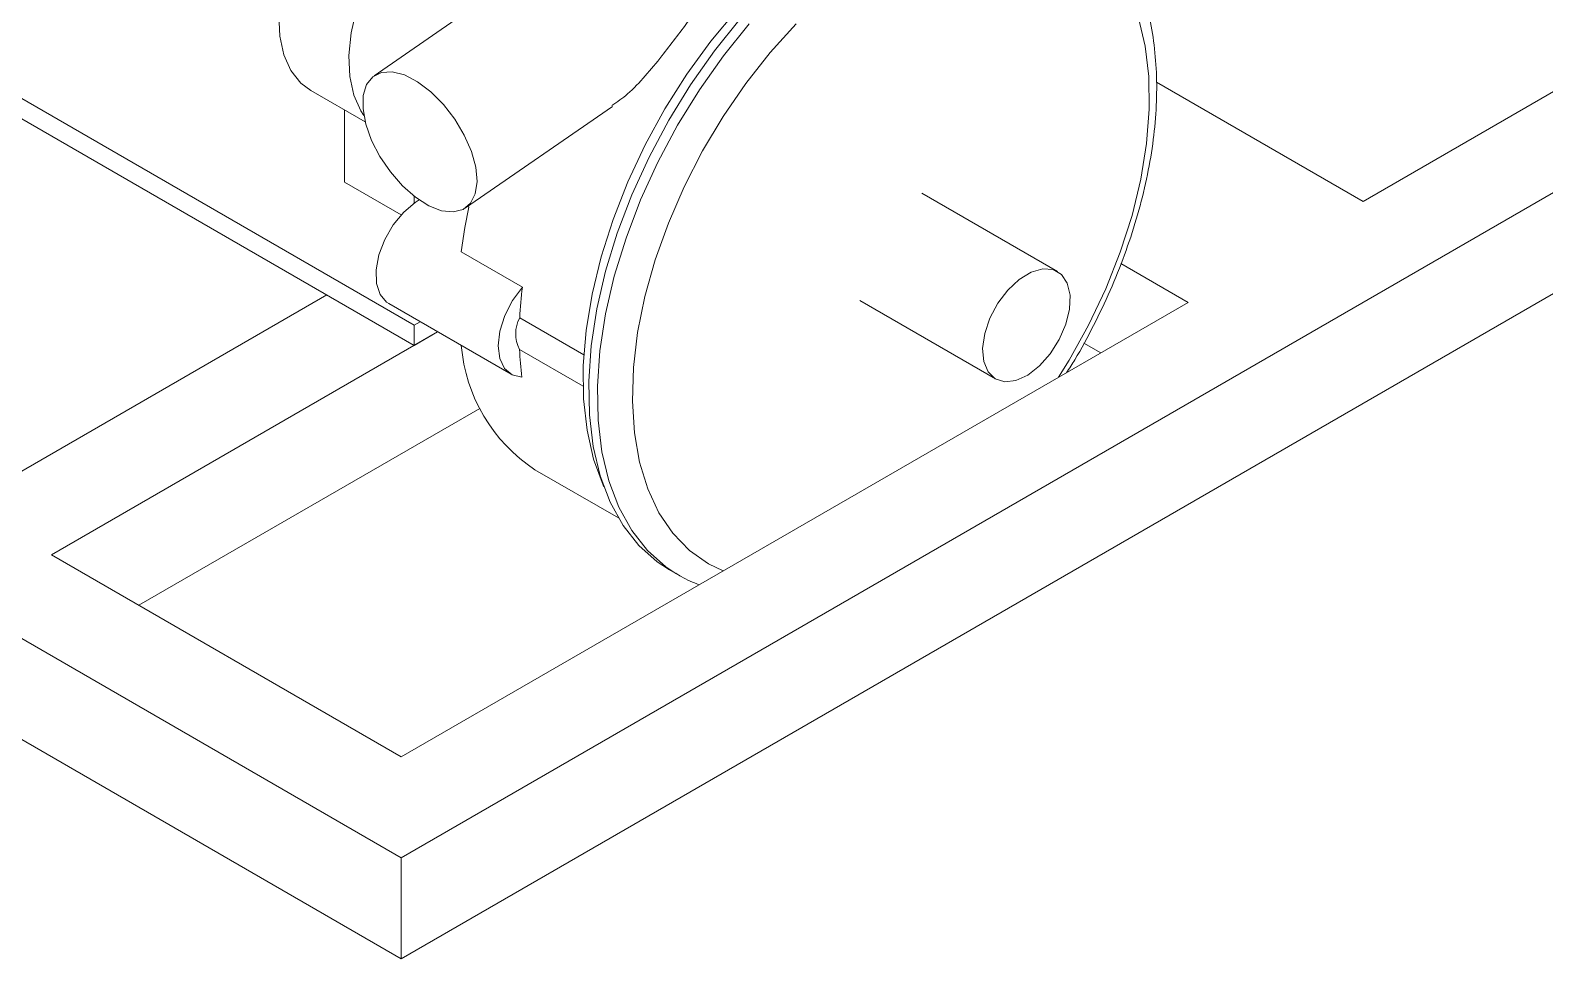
# Model space of a CAD drawing. Header units: millimetres. Extents: x -250 to 3947, y -1468 to 870.
# Drawn here: x 414.5 to 475.7, y 117.3 to 154.8 of the extents above; entities that cross this region are included whole.
import ezdxf

# ---------------------------------------------------------------- set-up
doc = ezdxf.new("R2010")
doc.units = ezdxf.units.MM

msp = doc.modelspace()

# ---------------------------------------------------------------- linework, layer by layer
at = {"color": 7, "linetype": 'Continuous', "lineweight": 15}
for p, q in [((439.763, 160.8846), (428.3554, 152.9872)), ((468.3416, 147.9028), (490.3328, 160.598)), ((429.4508, 121.3695), (493.8684, 158.557)), ((405.2305, 157.1885), (429.9792, 142.9013)), ((429.4508, 117.2868), (493.8684, 154.4743)), ((410.4029, 153.386), (429.9792, 142.0848)), ((468.3416, 147.9028), (459.9916, 152.7232)), ((425.7938, 152.3893), (427.9983, 151.1166)), ((427.1508, 148.6841), (427.1508, 151.6059)), ((432.0553, 147.6429), (437.9861, 151.7488)), ((427.1508, 148.6841), (429.4477, 147.3582)), ((455.9817, 145.0745), (450.5017, 148.2381)), ((429.9792, 147.8401), (429.9792, 148.1138)), ((430.0172, 147.8669), (430.1764, 147.9688)), ((432.1877, 147.6716), (432.1381, 147.7002)), ((434.3471, 144.4436), (431.8723, 145.8723)), ((461.2706, 143.8207), (458.5515, 145.3904)), ((426.4437, 144.1258), (411.7731, 135.6566)), ((428.9426, 143.7716), (433.8923, 140.9142)), ((429.4508, 125.4515), (461.2706, 143.8207)), ((447.9941, 143.8944), (453.4742, 140.7308)), ((429.9792, 142.9013), (430.2147, 143.0372)), ((429.9792, 142.9013), (429.9792, 142.0848)), ((436.8337, 141.7022), (434.239, 143.2001)), ((430.9219, 142.629), (415.3086, 133.6156)), ((429.9792, 142.0848), (430.9219, 142.629)), ((457.7345, 141.7794), (457.0506, 142.1741)), ((434.2337, 141.9227), (436.8042, 140.4389)), ((432.633, 139.534), (418.8448, 131.5743)), ((434.8542, 137.0555), (438.2289, 135.1073)), ((408.2376, 133.6156), (429.4508, 121.3695)), ((415.3086, 133.6156), (429.4508, 125.4515)), ((440.2951, 133.0075), (440.6487, 132.8034)), ((440.6487, 132.8034), (440.5581, 132.8569)), ((408.2376, 129.5329), (429.4508, 117.2868)), ((429.4508, 121.3695), (429.4508, 117.2868))]:
    msp.add_line(p, q, dxfattribs=at)
at = {"color": 7, "linetype": 'Continuous', "lineweight": 15, "flags": 128}
for points in [[(425.7938, 152.3893), (425.3934, 152.6892), (424.992, 153.1934), (424.7046, 153.8314), (424.5397, 154.5848), (424.5019, 155.4316), (424.5924, 156.3473), (424.8085, 157.3052), (425.144, 158.2776), (425.5892, 159.2361), (426.131, 160.153), (426.7538, 161.0016), (427.4395, 161.7573), (428.1681, 162.3981), (428.9186, 162.9055), (429.669, 163.2646), (430.3976, 163.465), (431.0833, 163.501), (431.7061, 163.3715), (432.0433, 163.2149)], [(427.9431, 151.3753), (427.8204, 151.5605), (427.533, 152.1986), (427.3681, 152.952), (427.3303, 153.7988), (427.4208, 154.7145), (427.637, 155.6724), (427.9725, 156.6448), (428.4176, 157.6033), (428.9594, 158.5202), (429.5822, 159.3688), (430.2679, 160.1245), (430.9966, 160.7653), (431.747, 161.2727), (432.4974, 161.6318), (433.2261, 161.8322), (433.9117, 161.8682), (434.5345, 161.7386), (435.0764, 161.4473), (435.5215, 161.0028), (435.857, 160.4178), (436.0732, 159.7094), (436.1637, 158.8982), (436.1573, 158.3884)], [(451.8392, 160.9669), (451.0268, 160.8463), (449.8908, 160.5415), (448.7285, 160.0776), (447.5537, 159.4601), (446.3802, 158.6961), (445.2215, 157.7948), (444.0915, 156.7665), (443.0033, 155.6235), (441.9698, 154.3791), (441.0029, 153.0479), (440.1142, 151.6456), (439.3139, 150.1885), (438.6116, 148.6939), (438.0155, 147.1792), (437.5324, 145.6622), (437.1682, 144.1608), (436.9271, 142.6924), (436.8119, 141.2745), (436.824, 139.9236), (436.9632, 138.6555), (437.2278, 137.4852), (437.6149, 136.4263), (437.6401, 136.3707)], [(443.1581, 155.2824), (442.1203, 153.9955), (441.1523, 152.6246), (440.265, 151.1853), (439.4689, 149.6942), (438.7728, 148.1685), (438.185, 146.6257), (437.7122, 145.0834), (437.3596, 143.5595), (437.1316, 142.0714), (437.0305, 140.6363), (437.0577, 139.2706), (437.2128, 137.9901), (437.4939, 136.8093), (437.898, 135.742), (438.4203, 134.8004), (439.0548, 133.9953), (439.7943, 133.3359), (440.2951, 133.0075)], [(427.9073, 151.6417), (428.0217, 151.0273), (428.2539, 150.3744), (428.5913, 149.7184), (429.0157, 149.0946), (429.5043, 148.5365), (430.0306, 148.0743), (430.5664, 147.7329), (431.0827, 147.5307), (431.5517, 147.4787), (431.9481, 147.5795), (432.2506, 147.8278), (432.4428, 148.2102), (432.5144, 148.706), (432.4615, 149.2886), (432.287, 149.9266), (432.0002, 150.5854), (431.6167, 151.2297), (431.1572, 151.8247), (430.6463, 152.3383), (430.1116, 152.7428), (429.582, 153.0165), (429.086, 153.1445), (428.6503, 153.1199), (428.2985, 152.9442), (428.0495, 152.6267), (427.9167, 152.1846), (427.9073, 151.6417)], [(428.9426, 143.7716), (428.8564, 143.8288), (428.5936, 144.1429), (428.4494, 144.5901), (428.4345, 145.1371), (428.55, 145.7435), (428.7873, 146.3642), (429.1288, 146.9532), (429.5492, 147.4668), (430.0172, 147.8669)], [(432.1877, 147.6716), (432.0215, 146.8504), (431.8723, 145.8723)], [(456.3254, 142.9357), (456.0584, 142.3169), (455.6928, 141.7415), (455.2556, 141.2523), (454.7793, 140.8854), (454.2992, 140.6682), (453.8508, 140.6166), (453.4676, 140.7347), (453.1778, 141.0135), (453.003, 141.4324), (452.9561, 141.9603), (453.0406, 142.5582), (453.2503, 143.1816), (453.5696, 143.7843), (453.9747, 144.3216), (454.4358, 144.7537), (454.9185, 145.0485), (455.3871, 145.1841), (455.8068, 145.1506), (456.1465, 144.9503), (456.381, 144.5982), (456.4928, 144.1203), (456.4739, 143.5521), (456.3254, 142.9357)], [(434.332, 140.7973), (433.936, 140.8907), (433.6305, 141.1484), (433.4385, 141.5511), (433.3745, 142.0686), (433.4431, 142.662), (433.6393, 143.2866), (433.9484, 143.8958), (434.3471, 144.4436)]]:
    msp.add_lwpolyline(points, dxfattribs=at)
at = {"color": 8, "linetype": 'Continuous', "lineweight": 15, "flags": 128}
for points in [[(440.5581, 132.8569), (440.1479, 133.1318), (439.4084, 133.7912), (438.7738, 134.5963), (438.2516, 135.5379), (437.8475, 136.6052), (437.5663, 137.786), (437.4113, 139.0665), (437.3841, 140.4322), (437.4851, 141.8673), (437.7132, 143.3554), (438.0657, 144.8793), (438.5386, 146.4215), (439.1264, 147.9644), (439.8224, 149.4901), (440.6186, 150.9812), (441.5058, 152.4205), (442.4739, 153.7914), (443.5117, 155.0783)], [(445.42, 155.0911), (444.373, 153.9322), (443.3851, 152.6778), (442.4684, 151.3431), (441.634, 149.9445), (440.892, 148.4987), (440.2515, 147.0234), (439.7201, 145.5365), (439.3045, 144.056), (439.0094, 142.5999), (438.8388, 141.1859), (438.7944, 139.8311), (438.8769, 138.5521), (439.0854, 137.3642), (439.4172, 136.282), (439.8683, 135.3185), (440.4332, 134.4855), (441.1052, 133.793), (441.876, 133.2496), (442.4637, 132.9638)], [(456.0321, 140.7966), (456.4555, 141.4817), (457.2449, 142.9061), (457.9372, 144.3688), (458.5241, 145.8522), (458.9983, 147.3381), (459.3542, 148.8087), (459.5874, 150.2459), (459.6951, 151.6324), (459.676, 152.9513), (459.5302, 154.1866), (459.2597, 155.3234)]]:
    msp.add_lwpolyline(points, dxfattribs=at)
at = {"color": 7, "linetype": 'Continuous', "lineweight": 15}
for centre, radius, start, end in [((450.6495, 142.3993), 16.4301, 172.852562, 177.206459), ((435.4537, 142.5564), 1.3747, 152.081332, 207.446031), ((438.5502, 142.6383), 6.6953, 184.810507, 236.494096), ((446.3876, 142.4176), 12.164, 182.331372, 187.654758)]:
    msp.add_arc(centre, radius, start, end, dxfattribs=at)
for points, knots in [([(437.963, 151.7809), (438.181, 151.9291), (438.6658, 152.2587), (439.3267, 152.9823), (440.152, 153.9684), (441.0696, 155.2112), (442.1331, 156.6381), (443.2747, 157.9976), (444.6513, 159.2721), (446.3271, 160.3076), (448.0918, 160.9408), (449.6681, 161.2734), (450.9262, 161.4086), (451.4849, 161.4458), (451.7406, 161.4629)], [0, 0, 0, 0, 0.0400578, 0.0890864, 0.1394237, 0.2247423, 0.3121878, 0.4069034, 0.5033606, 0.6185302, 0.7374804, 0.8285222, 0.9215154, 1, 1, 1, 1]), ([(456.3535, 140.9822), (456.4642, 141.155), (456.8579, 141.7701), (457.4531, 142.8814), (458.1306, 144.2982), (458.7091, 145.7402), (459.1888, 147.1893), (459.5628, 148.633), (459.8274, 150.0577), (459.9779, 151.4494), (460.0146, 152.7977), (459.9225, 154.0799), (459.7928, 154.9993), (459.6555, 155.4593), (459.6301, 155.5446)], [0, 0, 0, 0, 0.0366417, 0.1303721, 0.224126, 0.3179307, 0.4118239, 0.5058426, 0.6000205, 0.6943837, 0.7889395, 0.8836616, 0.9784397, 1, 1, 1, 1]), ([(440.5546, 132.8771), (440.626, 132.8281), (440.9174, 132.6279), (441.2511, 132.5032), (441.503, 132.4091)], [0, 0, 0, 0, 0.2450569, 1, 1, 1, 1])]:
    msp.add_open_spline(points, degree=3, knots=knots, dxfattribs=at)

doc.saveas('drawing.dxf')
